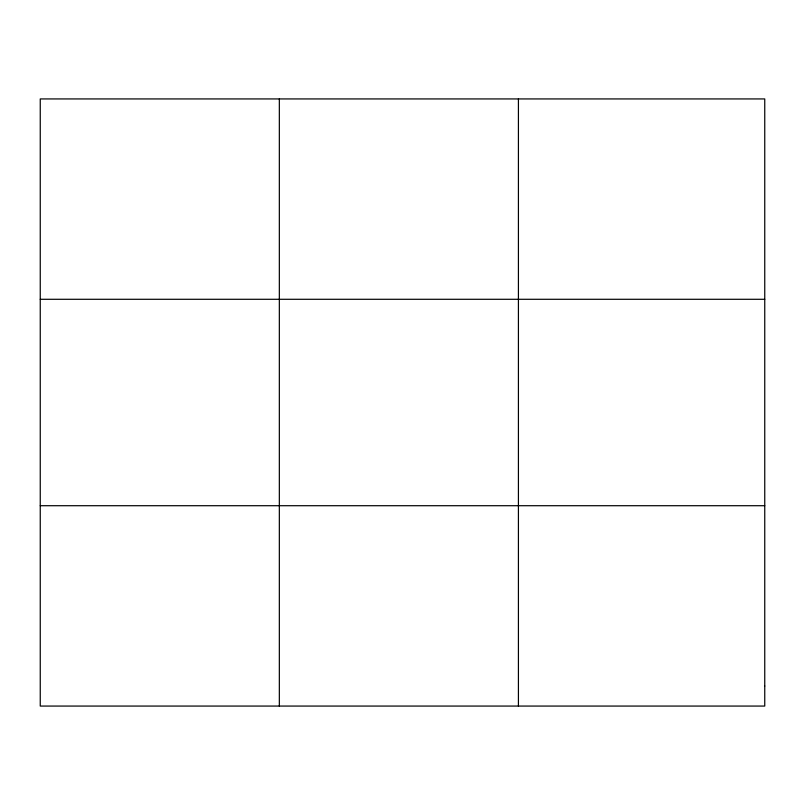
<?xml version="1.0" encoding="UTF-8"?>
<svg xmlns="http://www.w3.org/2000/svg" width="805" height="805" viewBox="0 0 805 805"><rect width="100%" height="100%" fill="white"/><g stroke="black" fill="none" stroke-linecap="round" stroke-linejoin="round"><path stroke-width="1.21" d="M279.335 98.934L279.335 706.066M518.42 98.934L518.42 706.066M40.25 299.289L764.75 299.289M40.25 505.711L764.75 505.711M764.75 686.031L764.75 706.066L40.25 706.066L40.25 98.934L764.75 98.934L764.75 686.031"/></g></svg>
